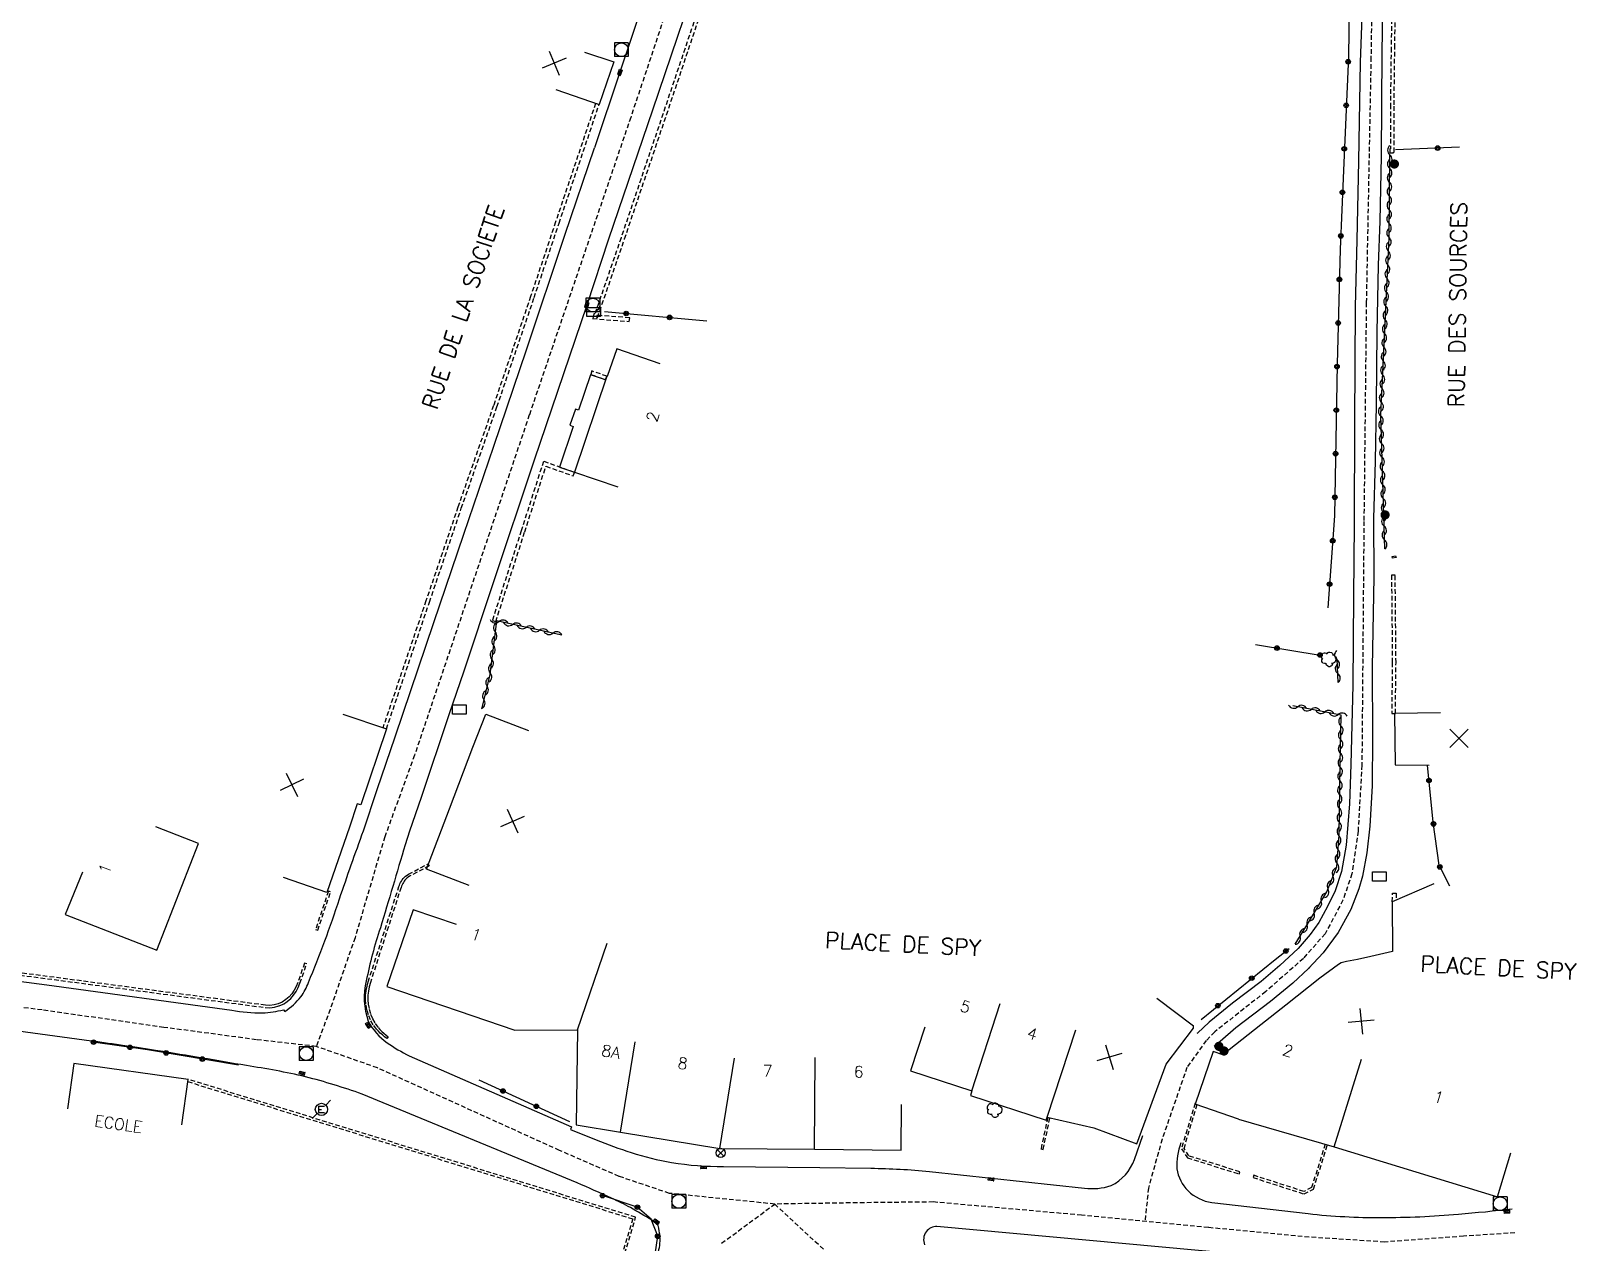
# Model space of a CAD drawing. Header units: millimetres. Extents: x 173000 to 174000, y 130000 to 131000.
# Drawn here: x 173726.5 to 173895, y 130243.8 to 130375.9 of the extents above; entities that cross this region are included whole.
import ezdxf
from ezdxf.enums import TextEntityAlignment as Align

# ---------------------------------------------------------------- set-up
doc = ezdxf.new("R2010")
doc.units = ezdxf.units.MM
doc.linetypes.add('DASHED', pattern=[0.75, 0.5, -0.25])
doc.layers.get('0').update_dxf_attribs({"linetype": 'CONTINUOUS'})
for name, color, linetype in [('W0001', 6, 'DASHED'), ('W0008', 7, 'CONTINUOUS'), ('W0100', 7, 'CONTINUOUS'), ('W0105', 7, 'CONTINUOUS'), ('W0112', 1, 'DASHED'), ('W0300', 7, 'CONTINUOUS'), ('W0310', 3, 'CONTINUOUS'), ('W0322', 7, 'CONTINUOUS'), ('W0400', 7, 'CONTINUOUS'), ('W0420', 7, 'CONTINUOUS'), ('W0469', 7, 'CONTINUOUS'), ('W0471', 7, 'CONTINUOUS'), ('W0984', 7, 'CONTINUOUS'), ('W0989', 7, 'CONTINUOUS'), ('W0991', 7, 'CONTINUOUS'), ('W1102', 7, 'CONTINUOUS'), ('W1471', 7, 'CONTINUOUS'), ('W1473', 7, 'CONTINUOUS')]:
    doc.layers.add(name, color=color, linetype=linetype)
doc.styles.get("Standard").update_dxf_attribs({"font": 'romans.shx', "width": 0.85})

# ---------------------------------------------------------------- blocks, each defined once
blk = doc.blocks.new('T400')
for p, q in [((-0.15, 0.3), (0.15, 0.3)), ((-0.15, -0.25), (-0.15, 0.3)), ((-0.15, 0.15), (0.15, 0.15)), ((-0.15, 0), (0.15, 0)), ((0.15, 0.3), (0.15, -0.25)), ((-0.15, -0.15), (0.15, -0.15)), ((-0.15, -0.25), (-0.15, -0.3)), ((-0.15, -0.3), (0.15, -0.3)), ((0.15, -0.3), (0.15, -0.25))]:
    blk.add_line(p, q)
blk = doc.blocks.new('T420')
for p, q in [((0.75, 0.75), (-0.75, 0.75)), ((-0.75, 0.75), (-0.75, -0.75)), ((0.75, 0.75), (0.75, -0.75)), ((0.75, -0.75), (-0.75, -0.75))]:
    blk.add_line(p, q)
blk.add_ellipse((0, 0), major_axis=(-0.53, 0.53), ratio=1, start_param=3.926991, end_param=10.210176)
blk = doc.blocks.new('T300')
for p, q in [((-0.8, 0.51), (-0.86, 0.34)), ((-0.86, 0.34), (-0.86, 0.17)), ((-0.86, 0.17), (-0.74, 0.06)), ((-0.69, 0.63), (-0.8, 0.51)), ((-0.8, -0.06), (-0.74, 0.06)), ((-0.74, 0.06), (-0.69, 0.11)), ((-0.57, 0.69), (-0.69, 0.63)), ((-0.46, 0.69), (-0.57, 0.69)), ((-0.29, 0.63), (-0.46, 0.69)), ((-0.29, 0.63), (-0.17, 0.74)), ((-0.23, 0.57), (-0.29, 0.63)), ((-0.17, 0.74), (-0.06, 0.8)), ((-0.06, 0.8), (0.06, 0.8)), ((0.06, 0.8), (0.23, 0.74)), ((0.23, 0.74), (0.34, 0.63)), ((0.34, 0.63), (0.4, 0.51)), ((0.46, 0.46), (0.34, 0.46)), ((0.4, 0.51), (0.4, 0.46)), ((0.57, 0.4), (0.46, 0.46)), ((0.57, 0.4), (0.69, 0.29)), ((0.69, 0.29), (0.74, 0.17)), ((0.74, 0.06), (0.69, -0.17)), ((0.74, 0.17), (0.74, 0.06)), ((-0.8, -0.17), (-0.8, -0.06)), ((-0.8, -0.23), (-0.8, -0.17)), ((-0.74, -0.34), (-0.8, -0.23)), ((-0.69, -0.4), (-0.74, -0.34)), ((-0.51, -0.46), (-0.69, -0.4)), ((-0.4, -0.46), (-0.51, -0.46)), ((-0.4, -0.46), (-0.34, -0.46)), ((-0.34, -0.46), (-0.34, -0.4)), ((-0.34, -0.51), (-0.34, -0.46)), ((-0.29, -0.63), (-0.34, -0.51)), ((-0.17, -0.74), (-0.29, -0.63)), ((-0.06, -0.8), (-0.17, -0.74)), ((0.06, -0.8), (-0.06, -0.8)), ((0.17, -0.74), (0.06, -0.8)), ((0.23, -0.69), (0.17, -0.74)), ((0.29, -0.46), (0.23, -0.46)), ((0.29, -0.63), (0.23, -0.69)), ((0.46, -0.4), (0.29, -0.46)), ((0.34, -0.51), (0.29, -0.63)), ((0.34, -0.51), (0.34, -0.46)), ((0.57, -0.34), (0.46, -0.4)), ((0.63, -0.29), (0.57, -0.34)), ((0.69, -0.17), (0.63, -0.29))]:
    blk.add_line(p, q)
blk = doc.blocks.new('t322o')
at = {"color": 0, "linetype": 'Continuous'}
for radius in [0.25, 0.15]:
    blk.add_circle((0, 0), radius, dxfattribs=at)
blk = doc.blocks.new('T469')
at = {"color": 0, "linetype": 'Continuous', "flags": 128}
for points in [[(-0.35, 0.35), (0.35, -0.35)], [(-0.35, -0.35), (0.35, 0.35)]]:
    blk.add_lwpolyline(points, dxfattribs=at)
at = {"color": 0, "linetype": 'Continuous'}
blk.add_circle((0, 0), 0.5, dxfattribs=at)
blk = doc.blocks.new('T471')
for p, q in [((-0.333334, 0.333334), (-0.333334, -0.333334)), ((-0.333334, 0.333334), (0.333334, 0.333334)), ((-0.333334, 0), (0, 0)), ((0.500001, 0.500001), (1.000002, 1.000002)), ((-0.500001, -0.500001), (-1.000002, -1.000002)), ((-0.333334, -0.333334), (0.333334, -0.333334))]:
    blk.add_line(p, q)
blk.add_ellipse((0, 0), major_axis=(0.471405, 0.471405), ratio=1, start_param=5.4977871438, end_param=11.780972451)
blk = doc.blocks.new('t991o')
at = {"color": 0, "linetype": 'Continuous'}
for p, q in [((-1, 1), (1, -1)), ((-1, -1), (1, 1))]:
    blk.add_line(p, q, dxfattribs=at)
blk = doc.blocks.new('T1471')
at = {"color": 0, "linetype": 'Continuous', "flags": 128}
blk.add_lwpolyline([(-0.75, -0.5), (-0.75, 0.5), (0.75, 0.5), (0.75, -0.5), (-0.75, -0.5)], dxfattribs=at)
blk = doc.blocks.new('T1473')
at = {"color": 0, "linetype": 'Continuous', "const_width": 0.5, "flags": 128}
blk.add_lwpolyline([(-0.25, 0, 1), (0.25, 0, 1)], format="xyb", close=True, dxfattribs=at)
blk = doc.blocks.new('t310o')
at = {"color": 0, "linetype": 'Continuous'}
for centre, start, end in [((-0.5, 0.38), 216.8699, 323.1304), ((0.5, -0.37), 36.8699, 143.1303)]:
    blk.add_arc(centre, 0.625, start, end, dxfattribs=at)

msp = doc.modelspace()

# ---------------------------------------------------------------- linework, layer by layer
at = {"layer": 'W0001'}
for points in [[(173826.43, 130480.31), (173827.4, 130473.23), (173825.11, 130464.94), (173818.03, 130444.06), (173810.3, 130421.14), (173800.28, 130391.48), (173791.92, 130366.46), (173780.86, 130334.02), (173768.35, 130296.92), (173765.1, 130288.02)], [(173872.9, 130392.66), (173872.63, 130373.01), (173872.12, 130346.27), (173871.86, 130322.42), (173871.64, 130295.85), (173871.22, 130288.65), (173870.56, 130284), (173869.58, 130281.12), (173867.64, 130277.47), (173865.26, 130274.77), (173861.15, 130271.16), (173855.6, 130266.77), (173854.67, 130265.82)], [(173765.1, 130288.02), (173761.86, 130277.03), (173759.15, 130269.21), (173757.64, 130265.18)], [(173888.32, 130244.86), (173882.73, 130244.49), (173874.13, 130243.85), (173865.89, 130244.39), (173854.9, 130245.43), (173841.08, 130246.78), (173824.91, 130248.22), (173816.63, 130248.13), (173807.62, 130247.99), (173796.14, 130249.16), (173790.65, 130251.01), (173784.16, 130253.84), (173764.3, 130262.84), (173757.64, 130265.18), (173751.11, 130265.91), (173741.02, 130267.26), (173727.74, 130269.15), (173700.5, 130272.57)], [(173854.67, 130265.82), (173852.57, 130262.89), (173849.86, 130255.08), (173848.36, 130249.74), (173848, 130246.1)], [(173801.83, 130243.72), (173807.62, 130247.99)], [(173812.93, 130243.07), (173807.62, 130247.99)]]:
    msp.add_lwpolyline(points, dxfattribs=at)
at = {"layer": 'W0008'}
for points in [[(173810.51, 130415.35), (173805.07, 130399.09), (173800.38, 130385.18), (173794.3, 130367.25), (173789.51, 130353.19), (173787.13, 130346), (173781.4, 130329.09), (173776.92, 130315.71), (173773.71, 130306.09), (173772.09, 130301.34), (173769.06, 130292.32), (173767.81, 130288.66), (173767.32, 130287.16)], [(173873.99, 130385.28), (173873.8, 130373.51), (173873.73, 130362.25), (173873.61, 130355.16), (173873.4, 130350.34), (173873.26, 130343.04), (173873.2, 130335.23), (173873.1, 130329), (173872.91, 130322.74), (173872.94, 130316.38), (173872.77, 130306.52), (173872.81, 130298.91), (173872.77, 130293.58), (173872.52, 130289.21), (173872.18, 130286.3), (173871.71, 130283.75), (173871.32, 130282.35), (173870.44, 130280.09), (173869.04, 130277.61), (173867.41, 130275.39), (173865.81, 130273.69), (173864.11, 130272.06), (173861.66, 130270.08), (173857.89, 130267.19), (173856.19, 130265.72), (173855.53, 130265.16)], [(173793.33, 130379.05), (173791.84, 130374.63), (173790.75, 130371.38), (173787.98, 130363.13)], [(173871.72, 130379.45), (173871.46, 130372.5), (173871.26, 130361.71), (173871.08, 130353.07), (173870.91, 130345.86), (173870.85, 130333.23), (173870.81, 130322.09), (173870.73, 130314.27), (173870.65, 130304.57), (173870.45, 130295.93), (173870.28, 130291.61), (173869.94, 130287.13), (173869.4, 130284.25), (173868.73, 130282.14), (173867.9, 130280.45), (173866.94, 130278.69), (173865.99, 130277.37), (173864.71, 130275.84), (173862.7, 130273.99), (173860.65, 130272.24), (173857.53, 130269.88), (173855, 130267.81), (173853.72, 130266.64), (173853.66, 130266.57)], [(173762.78, 130288.7), (173764.29, 130293.2), (173766.25, 130298.93), (173770.46, 130311.4), (173773.74, 130321.03), (173776.98, 130330.63), (173780.55, 130341.13), (173784.73, 130353.61), (173787.98, 130363.13)]]:
    msp.add_lwpolyline(points, dxfattribs=at)
at = {"layer": 'W0008', "flags": 128}
for points in [[(173636.61, 130299.41), (173637.31, 130286.27, 0.095), (173637.89, 130283.99, 0.091), (173639.26, 130282.05, 0.122), (173642.04, 130280.46, 0.0539), (173643.75, 130280.17), (173646.22, 130280), (173646.23, 130280.17), (173653.57, 130279.8, -0.0038), (173664.75, 130279.14, -0.0066), (173678.42, 130278.09, -0.0045), (173691.33, 130276.74), (173728.26, 130271.9), (173748.43, 130269.13, 0.0444), (173751.77, 130268.83, 0.0381), (173754.07, 130269.16), (173754.21, 130269, 0.0728), (173755.96, 130270.59, 0.0578), (173756.79, 130272.15, 0.0184), (173760.17, 130281.27, -0.004872), (173762.78, 130288.7)], [(173767.32, 130287.16, -0.001103), (173764.63, 130278.1, 0.0326), (173763.09, 130272.33, 0.1469), (173763.3, 130267.94, 0.126), (173765.37, 130265.58, 0.0369), (173767.77, 130264.15), (173785.47, 130256.42), (173785.37, 130256.12), (173788.17, 130254.99, 0.0188), (173791.97, 130253.62, 0.0348), (173796.38, 130252.52, 0.0391), (173802.05, 130252.08), (173812.54, 130251.97), (173818.11, 130251.9, -0.0104), (173821.3, 130251.79, -0.0133), (173824.5, 130251.55), (173841.38, 130249.74, 0.1252), (173844.29, 130250.02, 0.204), (173846.84, 130252.86), (173847.74, 130255.45)], [(173781.54, 130200.1, -0.0141), (173783.02, 130208.19, -0.0161), (173784.1, 130212.42, -0.0162), (173786.22, 130218.75), (173794.86, 130242.57, 0.1044), (173795.11, 130244.44, 0.0326), (173794.92, 130245.65), (173794.22, 130246.23, 0.0114), (173791.89, 130247.6, 0.0147), (173789.82, 130248.64, 0.0087), (173786.07, 130250.3), (173762.64, 130259.99, 0.0206), (173756.47, 130261.87, 0.019), (173750.02, 130263.09, 0.0022), (173740.35, 130264.71, 0.0038), (173733.14, 130265.76), (173694.71, 130271, 0.008)], [(173851.9, 130254.65, 0.1015), (173851.47, 130251.83, 0.1628), (173852.69, 130249.45, 0.1672), (173855.29, 130248.16), (173865.79, 130246.95, 0.0289), (173873.75, 130246.52, 0.0207), (173882.17, 130246.89, 0.0058), (173888.04, 130247.47)], [(173866.1, 130241.8), (173825.31, 130245.55, 0.2525), (173824.15, 130244.98, 0.2737), (173823.97, 130243.53, 0.2444)]]:
    msp.add_lwpolyline(points, format="xyb", dxfattribs=at)
at = {"layer": 'W0100'}
for p, q in [((173783.76, 130369.49), (173788.49, 130367.88)), ((173880.2, 130301.55), (173875.2, 130301.49)), ((173849.28, 130270.43), (173853.27, 130267.41)), ((173858.17, 130257.23), (173853.45, 130258.87))]:
    msp.add_line(p, q, dxfattribs=at)
for points in [[(173786.89, 130373.56), (173790.07, 130372.51), (173788.49, 130367.88)], [(173795.13, 130339.6), (173790.41, 130341.24), (173789.36, 130338.22), (173789.31, 130338.24), (173785.79, 130327.78), (173790.53, 130326.18)], [(173760.54, 130301.4), (173765.28, 130299.8), (173762.48, 130291.51), (173762.1, 130291.64), (173761.27, 130289.08), (173758.79, 130281.95), (173754.06, 130283.6)], [(173774.31, 130282.74), (173769.64, 130284.52), (173772.15, 130291.08), (173774.72, 130297.8), (173776.12, 130301.41), (173780.79, 130299.61)], [(173875.2, 130301.49), (173875.27, 130295.87), (173878.96, 130295.84)], [(173732.16, 130284.18), (173730.26, 130279.55), (173740.26, 130275.66), (173744.8, 130287.31), (173740.14, 130289.13)], [(173879.49, 130282.9), (173874.95, 130280.95), (173874.99, 130275.54), (173872.6, 130274.99), (173871.15, 130274.66), (173869.98, 130274.43), (173869.38, 130274.3), (173869.09, 130274.12), (173867.05, 130272.63), (173863.34, 130269.66), (173860.61, 130267.52), (173856.47, 130264.26), (173855.44, 130264.62), (173853.45, 130258.87)], [(173823.99, 130267.28), (173822.43, 130262.52), (173829.11, 130260.34), (173828.95, 130259.84), (173837.23, 130257.13), (173837.34, 130257.47), (173842.42, 130256.29)], [(173850.31, 130263.25), (173853.27, 130267.17), (173853.29, 130267.27), (173853.29, 130267.36), (173853.27, 130267.41)], [(173842.42, 130256.29), (173847.11, 130254.56), (173850.31, 130263.25)]]:
    msp.add_lwpolyline(points, dxfattribs=at)
at = {"layer": 'W0100', "flags": 128}
for points in [[(173772.92, 130278.46), (173768.19, 130280.08), (173765.33, 130271.7), (173779.29, 130266.94), (173786.12, 130266.99), (173785.96, 130256.62), (173790.79, 130255.82), (173801.63, 130254.04), (173811.96, 130253.98), (173821.39, 130253.86), (173821.46, 130258.85)], [(173742.97, 130256.64), (173743.66, 130261.59), (173731.22, 130263.33), (173730.53, 130258.38)], [(173858.17, 130257.23), (173868.63, 130254.24), (173886.41, 130248.78), (173887.88, 130253.56)]]:
    msp.add_lwpolyline(points, dxfattribs=at)
at = {"layer": 'W0105'}
for p, q in [((173789.18, 130337.86), (173787.55, 130338.41)), ((173784.14, 130328.34), (173785.79, 130327.78))]:
    msp.add_line(p, q, dxfattribs=at)
msp.add_lwpolyline([(173787.55, 130338.41), (173786.23, 130334.55), (173785.9, 130334.65), (173785.29, 130332.91), (173785.65, 130332.77), (173784.14, 130328.34)], dxfattribs=at)
at = {"layer": 'W0112'}
for p, q in [((173784.11, 130354.94), (173788.47, 130367.86)), ((173874.7, 130363.05), (173874.68, 130362.6)), ((173787.77, 130344.53), (173791.77, 130344.21)), ((173787.69, 130338.82), (173787.56, 130338.44)), ((173789.32, 130338.24), (173787.69, 130338.82)), ((173779.98, 130321.4), (173776.83, 130311.62)), ((173874.93, 130318.6), (173875.32, 130318.68)), ((173874.97, 130318.4), (173874.93, 130318.6)), ((173769.6, 130313.76), (173764.9, 130299.93)), ((173875.29, 130301.49), (173875.36, 130307.02)), ((173874.89, 130301.49), (173875.29, 130301.49)), ((173874.96, 130280.94), (173874.98, 130281.88)), ((173874.98, 130281.88), (173875.38, 130281.87)), ((173875.38, 130281.87), (173875.36, 130281.12))]:
    msp.add_line(p, q, dxfattribs=at)
for points in [[(173810.37, 130410.87), (173806.23, 130398.93), (173802.39, 130387.5), (173795.45, 130366.89), (173790.87, 130353.35), (173788.02, 130345.04), (173787.89, 130345.03), (173787.77, 130344.53)], [(173791.77, 130344.21), (173791.81, 130344.61), (173788.26, 130344.89), (173788.2, 130344.64), (173788.3, 130344.64), (173791.25, 130353.22), (173795.83, 130366.76), (173802.77, 130387.38), (173806.61, 130398.8)], [(173874.98, 130385.41), (173874.83, 130374.05), (173874.75, 130367.86), (173874.77, 130363.05), (173874.7, 130363.05)], [(173875.23, 130374.05), (173875.38, 130385.41), (173874.98, 130385.41)], [(173874.68, 130362.6), (173875.08, 130362.59), (173875.09, 130362.67), (173875.17, 130362.68), (173875.15, 130367.85), (173875.23, 130374.05)], [(173788.47, 130367.86), (173788.09, 130367.99), (173783.73, 130355.07), (173781.01, 130346.94), (173776.96, 130335.05), (173773.08, 130323.98), (173769.6, 130313.76)], [(173765.28, 130299.79), (173769.98, 130313.63), (173773.45, 130323.85), (173777.34, 130334.92), (173781.39, 130346.82), (173784.11, 130354.94)], [(173787.56, 130338.44), (173789.18, 130337.87), (173789.32, 130338.24)], [(173785.78, 130327.76), (173782.41, 130328.96), (173779.98, 130321.4)], [(173776.83, 130311.62), (173777.21, 130311.5), (173780.36, 130321.27), (173782.67, 130328.44)], [(173782.67, 130328.44), (173785.65, 130327.38), (173785.78, 130327.76)], [(173875.32, 130318.68), (173875.36, 130318.48), (173874.97, 130318.4)], [(173875.36, 130307.02), (173875.27, 130316.55), (173874.87, 130316.55)], [(173874.87, 130316.55), (173874.96, 130307.02), (173874.89, 130301.49)], [(173710.47, 130274.92), (173752.08, 130269.42), (173752.58, 130269.4), (173753.08, 130269.46), (173753.58, 130269.6), (173754.05, 130269.8), (173754.48, 130270.07), (173754.85, 130270.4), (173755.17, 130270.77), (173755.45, 130271.17), (173755.68, 130271.61), (173755.86, 130272.06), (173756.6, 130274.19), (173756.36, 130274.27), (173755.63, 130272.14), (173755.45, 130271.71), (173755.23, 130271.3), (173754.98, 130270.92), (173754.67, 130270.57), (173754.33, 130270.28), (173753.93, 130270.02), (173753.49, 130269.83), (173753.04, 130269.71), (173752.57, 130269.65), (173752.1, 130269.67), (173710.76, 130275.13)], [(173743.63, 130261.34), (173792.15, 130246.38), (173789.5, 130237.67), (173789.74, 130237.6), (173792.46, 130246.55), (173743.66, 130261.59)], [(173853.45, 130258.98), (173851.97, 130254.02), (173852.62, 130253.04), (173858.25, 130251.27), (173858.33, 130251.51), (173852.78, 130253.25), (173852.25, 130254.06), (173853.69, 130258.91)], [(173837.39, 130257.45), (173836.65, 130254), (173836.89, 130253.95), (173837.63, 130257.38)], [(173867.65, 130254.54), (173866.16, 130249.79), (173865.32, 130249.36), (173859.85, 130251.13), (173859.77, 130250.89), (173865.34, 130249.09), (173866.37, 130249.61), (173867.88, 130254.47)]]:
    msp.add_lwpolyline(points, dxfattribs=at)
for points in [[(173769.95, 130284.86), (173767.81, 130283.73), (173767.67, 130283.64), (173767.54, 130283.55), (173767.42, 130283.44), (173767.31, 130283.32), (173767.21, 130283.19), (173767.13, 130283.06), (173767.06, 130282.94), (173766.99, 130282.8), (173766.93, 130282.66), (173766.88, 130282.52), (173763.54, 130272.15), (173763.41, 130271.69), (173763.32, 130271.22), (173763.27, 130270.75), (173763.26, 130270.27), (173763.3, 130269.8), (173763.4, 130269.24), (173763.56, 130268.69), (173763.78, 130268.17), (173764.06, 130267.68), (173764.39, 130267.23), (173764.58, 130267.02), (173764.79, 130266.82), (173765.01, 130266.62), (173765.24, 130266.42), (173765.48, 130266.23), (173765.32, 130266.04), (173765.08, 130266.23), (173764.85, 130266.43), (173764.62, 130266.63), (173764.41, 130266.85), (173764.2, 130267.07), (173763.85, 130267.54), (173763.55, 130268.06), (173763.32, 130268.61), (173763.15, 130269.18), (173763.05, 130269.77), (173763.01, 130270.27), (173763.02, 130270.76), (173763.07, 130271.26), (173763.17, 130271.74), (173763.3, 130272.22), (173766.64, 130282.6), (173766.7, 130282.76), (173766.76, 130282.91), (173766.83, 130283.05), (173766.92, 130283.2), (173767.01, 130283.33), (173767.12, 130283.48), (173767.25, 130283.62), (173767.38, 130283.74), (173767.53, 130283.85), (173767.69, 130283.95), (173769.83, 130285.09)], [(173758.96, 130282.1), (173757.56, 130277.93), (173757.79, 130277.85), (173759.2, 130282.02)]]:
    msp.add_lwpolyline(points, close=True, dxfattribs=at)
at = {"layer": 'W0310'}
msp.add_line((173869.06, 130304.84), (173868.93, 130307.45), dxfattribs=at)
for points in [[(173874.14, 130319.41), (173873.7, 130334.04), (173874.6, 130353.34), (173874.69, 130362.39)], [(173784.42, 130310.02), (173777.29, 130311.57), (173776.57, 130305.72), (173775.69, 130302.11)], [(173864.38, 130276.31), (173865.72, 130278.49), (173867.82, 130282.03), (173868.9, 130284.75), (173869.16, 130288.21), (173869.29, 130295.98), (173869.37, 130301.31), (173864.1, 130302.31)]]:
    msp.add_lwpolyline(points, dxfattribs=at)
at = {"layer": 'W0322'}
for p, q in [((173882.28, 130363.23), (173875.32, 130362.92)), ((173789.07, 130345.29), (173800.22, 130344.3)), ((173860.04, 130309), (173867.32, 130307.81)), ((173865.94, 130273.81), (173865.81, 130273.69))]:
    msp.add_line(p, q, dxfattribs=at)
for points in [[(173870.66, 130403.4), (173870.42, 130391.84), (173870.17, 130373.13), (173869.62, 130360.67), (173869.29, 130352.09), (173868.93, 130339.57), (173868.66, 130323.02), (173867.94, 130312.99)], [(173881.23, 130282.64), (173880.05, 130284.94), (173879.43, 130289.61), (173878.78, 130295.83)], [(173854.1, 130268.13), (173862.17, 130274.67), (173863.73, 130275.87)]]:
    msp.add_lwpolyline(points, dxfattribs=at)
at = {"layer": 'W0322', "flags": 128}
for points in [[(173749.16, 130263.14), (173739.25, 130264.81), (173733.31, 130265.65)], [(173775.35, 130261.54), (173785.26, 130256.98)], [(173792.52, 130236.86), (173794.57, 130242.52), (173794.87, 130244.5), (173794.16, 130246.35), (173792.63, 130247.66), (173788.84, 130248.91)]]:
    msp.add_lwpolyline(points, dxfattribs=at)
at = {"layer": 'W1102'}
for p, q in [((173786.12, 130266.99), (173789.35, 130276.45)), ((173829.11, 130260.34), (173832.21, 130269.85)), ((173837.34, 130257.47), (173840.44, 130266.97)), ((173790.79, 130255.82), (173792.42, 130265.69)), ((173801.63, 130254.04), (173803.25, 130263.91)), ((173811.96, 130253.98), (173812.02, 130263.98)), ((173868.63, 130254.24), (173871.61, 130263.78))]:
    msp.add_line(p, q, dxfattribs=at)

# ---------------------------------------------------------------- block references
at = {"layer": 'W0300'}
for p in [(173868.09, 130307.38), (173831.64, 130258.22)]:
    msp.add_blockref('T300', p, dxfattribs=at)
at = {"layer": 'W0310'}
for p, rotation in [((173874.69, 130362.38), 89.41755552970024), ((173874.68, 130360.89), 89.41755552970024), ((173874.66, 130359.39), 89.41755552970024), ((173874.64, 130357.89), 89.41755552970024), ((173874.61, 130354.89), 89.41755552970024), ((173874.63, 130356.39), 89.41755552970024), ((173874.6, 130353.39), 89.41755552970024), ((173874.53, 130351.89), 87.34808136661357), ((173874.46, 130350.39), 87.34808136661357), ((173874.39, 130348.89), 87.34808136661357), ((173874.32, 130347.39), 87.34808136661357), ((173874.25, 130345.89), 87.34808136661357), ((173874.18, 130344.4), 87.34808136661357), ((173874.05, 130341.4), 87.34808136661357), ((173874.11, 130342.9), 87.34808136661357), ((173873.98, 130339.9), 87.34808136661357), ((173873.91, 130338.4), 87.34808136661357), ((173873.84, 130336.9), 87.34808136661357), ((173873.77, 130335.4), 87.34808136661357), ((173873.71, 130333.91), 91.69125744084931), ((173873.75, 130332.41), 91.69125744084931), ((173873.8, 130330.91), 91.69125744084931), ((173873.84, 130329.41), 91.69125744084931), ((173873.89, 130327.91), 91.69125744084931), ((173873.93, 130326.41), 91.69125744084931), ((173873.98, 130324.91), 91.69125744084931), ((173874.02, 130323.41), 91.69125744084931), ((173874.06, 130321.91), 91.69125744084931), ((173874.11, 130320.41), 91.69125744084931), ((173777.57, 130311.51), 167.7813049297131), ((173777.14, 130310.37), 263.0075874839429), ((173779.04, 130311.19), 167.7813049297131), ((173780.51, 130310.87), 167.7813049297131), ((173781.97, 130310.55), 167.7813049297131), ((173783.44, 130310.24), 167.7813049297131), ((173776.96, 130308.88), 263.0075874839429), ((173776.77, 130307.4), 263.0075874839429), ((173868.94, 130307.33), 92.77933245095893), ((173776.26, 130304.44), 256.307560861764), ((173776.59, 130305.91), 263.0075874839429), ((173869.01, 130305.84), 92.77933245095893), ((173775.9, 130302.99), 256.307560861764), ((173864.64, 130302.21), 169.301493867136), ((173866.11, 130301.93), 169.301493867136), ((173867.59, 130301.65), 169.301493867136), ((173869.06, 130301.37), 169.301493867136), ((173869.36, 130300.13), 89.10856943674723), ((173869.33, 130298.63), 89.10856943674723), ((173869.31, 130297.13), 89.10856943674723), ((173869.29, 130295.63), 89.00370313656988), ((173869.23, 130292.63), 89.00370313656988), ((173869.26, 130294.13), 89.00370313656988), ((173869.21, 130291.13), 89.00370313656988), ((173869.18, 130289.63), 89.00370313656988), ((173869.15, 130288.13), 85.84167369915), ((173869.04, 130286.64), 85.84167369915), ((173868.93, 130285.14), 85.84167369915), ((173868.49, 130283.72), 68.25323812110157), ((173867.22, 130281.02), 59.30378316730994), ((173867.94, 130282.33), 68.25323812110157), ((173866.45, 130279.73), 59.30378316730994), ((173865.68, 130278.44), 58.45823610587625), ((173864.9, 130277.16), 58.45823610587625)]:
    msp.add_blockref('t310o', p, dxfattribs=dict(at, rotation=rotation))
at = {"layer": 'W0322'}
for p, rotation in [((173870.14, 130372.53), 267.4816246509897), ((173869.93, 130367.78), 267.4816246509897), ((173869.72, 130363.04), 267.4816246509897), ((173879.9, 130363.12), 182.5263952167731), ((173869.52, 130358.29), 267.7916492798054), ((173869.34, 130353.54), 267.7916492798054), ((173869.19, 130348.8), 268.3890867383885), ((173791.43, 130345.08), 354.9492474536775), ((173796.16, 130344.66), 354.9492474536775), ((173869.06, 130344.05), 268.3890867383885), ((173868.93, 130339.3), 269.0375914469326), ((173868.85, 130334.55), 269.0375914469326), ((173868.77, 130329.8), 269.0375914469326), ((173868.69, 130325.05), 269.0375914469326), ((173868.46, 130320.31), 265.8970469976433), ((173868.12, 130315.57), 265.8970469976433), ((173862.38, 130308.61), 350.7432618425819), ((173867.07, 130307.85), 350.7432618425819), ((173878.96, 130294.17), 95.9495001608351), ((173879.45, 130289.44), 97.47491145568117), ((173880.14, 130284.75), 117.1799115541735), ((173863.35, 130275.58), 37.52240898538226), ((173859.63, 130272.62), 39.05165534246122), ((173855.94, 130269.62), 39.05165534246122), ((173733.36, 130265.64), 171.9671143156), ((173737.32, 130265.08), 171.9671143156), ((173741.27, 130264.47), 170.4509238446793), ((173745.22, 130263.8), 170.4509238446793), ((173777.99, 130260.32), 335.2904037576218), ((173781.63, 130258.65), 335.2904037576218), ((173788.85, 130248.91), 161.8306964382576), ((173792.65, 130247.65), 139.1105751348037), ((173794.87, 130244.48), 81.24253765209188)]:
    msp.add_blockref('t322o', p, dxfattribs=dict(at, rotation=rotation))
at = {"layer": 'W0400'}
for p, rotation in [((173790.75, 130371.38), 341.4011077880859), ((173787.13, 130346), 341.7304229736329), ((173763.28, 130267.49), 32.34965008407019), ((173756.11, 130262.25), 75.91150407285885), ((173799.84, 130251.99), 267.0025428924654), ((173831.22, 130250.7), 83.70049256252697), ((173794.74, 130246.08), 51.12950061412378), ((173887.47, 130247.14), 95.37333070855176)]:
    msp.add_blockref('T400', p, dxfattribs=dict(at, rotation=rotation))
at = {"layer": 'W0420'}
for p in [(173790.91, 130373.84), (173787.79, 130346.01), (173756.54, 130264.4), (173797.17, 130248.29), (173886.72, 130248.03)]:
    msp.add_blockref('T420', p, dxfattribs=at)
at = {"layer": 'W0469'}
msp.add_blockref('T469', (173801.72, 130253.57), dxfattribs=at)
at = {"layer": 'W0471'}
msp.add_blockref('T471', (173758.2, 130258.32), dxfattribs=at)
at = {"layer": 'W0991'}
for p, rotation in [((173783.58, 130372.38), 247.8811568247336), ((173882.23, 130298.77), 270.7405378718814), ((173754.98, 130293.69), 250.8156919180921), ((173779.06, 130289.72), 69.0671386839134), ((173871.56, 130267.92), 230.3758030627654), ((173844.1, 130264.01), 241.7772640809454)]:
    msp.add_blockref('t991o', p, dxfattribs=dict(at, rotation=rotation))
at = {"layer": 'W1471'}
for p in [(173787.87, 130345.25), (173773.24, 130301.91), (173873.55, 130283.71)]:
    msp.add_blockref('T1471', p, dxfattribs=at)
at = {"layer": 'W1473'}
for p in [(173875.19, 130361.38), (173874.17, 130323.13), (173856.05, 130265.19), (173856.61, 130264.68)]:
    msp.add_blockref('T1473', p, dxfattribs=at)

# ---------------------------------------------------------------- texts
at = {"layer": 'W0984'}
msp.add_text('ECOLE', height=1.25, rotation=352.032, dxfattribs=at).set_placement((173736.07, 130256.72), align=Align.MIDDLE)
at = {"layer": 'W0989'}
for s, rotation, p in [('RUE DE LA SOCIETE', 71.5086, (173773.64, 130345.77)), ('RUE DES SOURCES', 89.2096, (173882.07, 130346.05)), ('PLACE DE SPY', 357.0207, (173821.62, 130276.35)), ('PLACE DE SPY', 357.0207, (173886.52, 130273.77))]:
    msp.add_text(s, height=1.75, rotation=rotation, dxfattribs=at).set_placement(p, align=Align.MIDDLE)
at = {"layer": 'W0991'}
for s, rotation, p in [('2', 74.4138, (173794.32, 130333.83)), ('1', 68.7198, (173734.61, 130284.57)), ('1', 341.1546, (173775.06, 130277.36)), ('5', 341.9265, (173828.41, 130269.51)), ('4', 341.9265, (173835.72, 130266.57)), ('8A', 350.6118, (173789.76, 130264.61)), ('2', 342.6332, (173863.58, 130264.72)), ('8', 350.6699, (173797.59, 130263.32)), ('7', 359.6407, (173806.85, 130262.51)), ('6', 359.2701, (173816.78, 130262.41)), ('1', 342.9495, (173880.01, 130259.64))]:
    msp.add_text(s, height=1.25, rotation=rotation, dxfattribs=at).set_placement(p, align=Align.MIDDLE)

doc.saveas('drawing.dxf')
